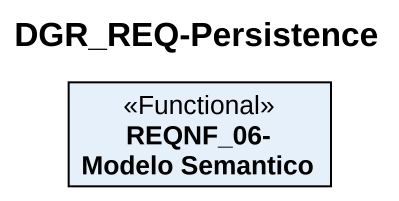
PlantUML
@startuml
title DGR_REQ-Persistence
hide circle
hide empty members
class "REQNF_06- Modelo Semantico" as REQNF_06_Modelo_Semantico <<Functional>>
@enduml
